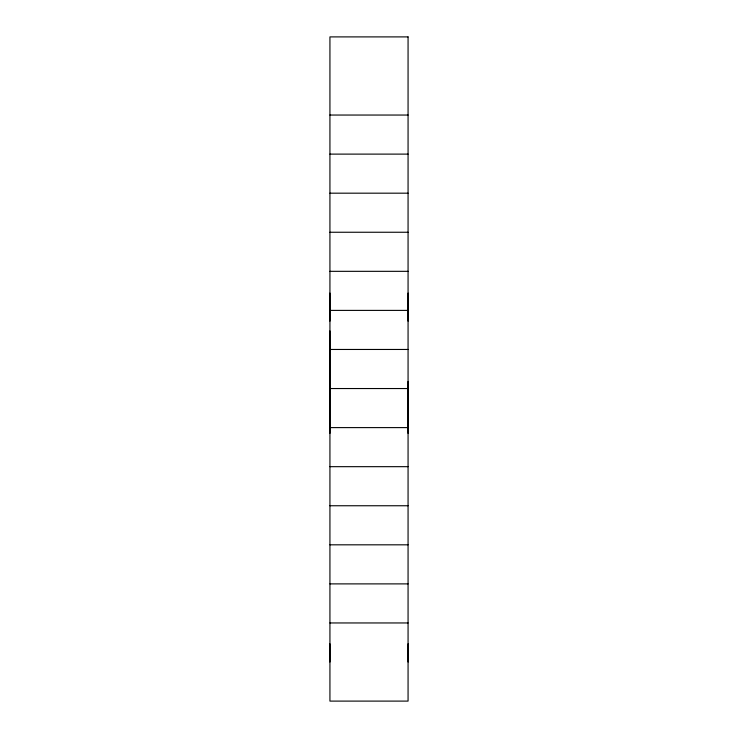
<?xml version="1.0" encoding="UTF-8"?>
<svg xmlns="http://www.w3.org/2000/svg" width="738" height="738" viewBox="0 0 738 738"><rect width="100%" height="100%" fill="white"/><g stroke="black" fill="none" stroke-linecap="round" stroke-linejoin="round"><path stroke-width="1.11" d="M329.932 662.032L329.932 643.785M329.932 433.354L329.932 330.947M329.932 321.131L329.932 293.069M408.068 662.032L408.068 643.785M408.068 433.354L408.068 381.454M408.068 321.131L408.068 293.069M329.932 115.045L408.068 115.045M329.932 154.113L408.068 154.113M329.932 193.181L408.068 193.181M329.932 232.249L408.068 232.249M329.932 271.326L408.068 271.326M329.932 310.394L408.068 310.394M329.932 349.461L408.068 349.461M329.932 388.539L408.068 388.539M329.932 427.606L408.068 427.606M329.932 466.674L408.068 466.674M329.932 505.751L408.068 505.751M329.932 544.819L408.068 544.819M329.932 583.887L408.068 583.887M329.932 622.955L408.068 622.955M408.068 36.9L329.932 36.9L329.932 701.1L408.068 701.1L408.068 36.9"/></g></svg>
